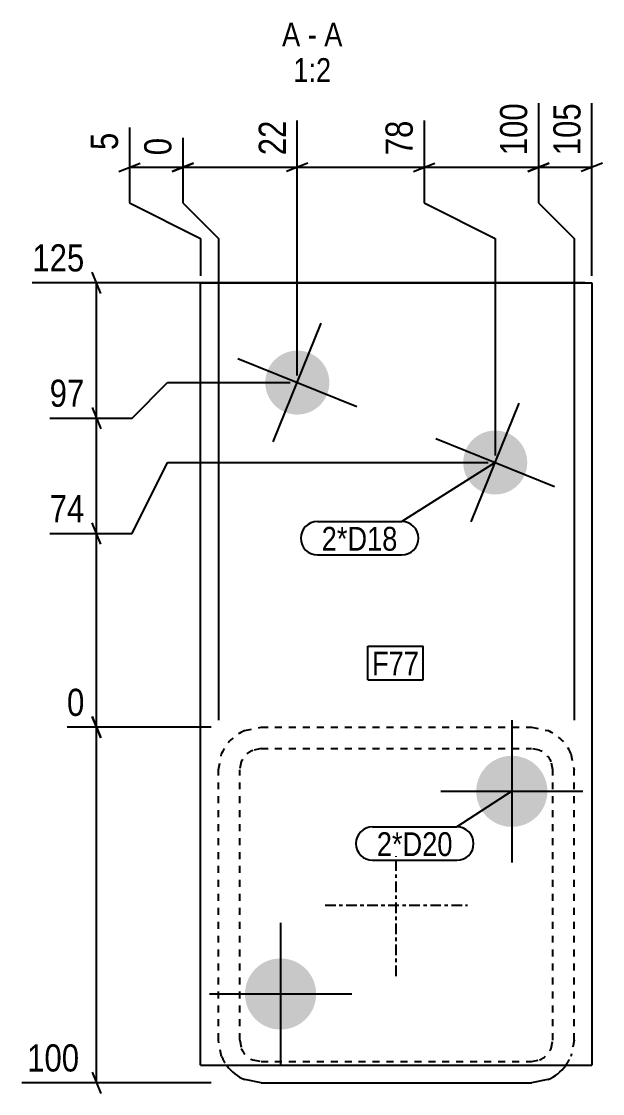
# Model space of a CAD drawing. Header units: millimetres. Extents: x 7 to 27937, y 5 to 621.
# Drawn here: x 15170.1 to 15333.5, y 4.8 to 306.3 of the extents above; entities that cross this region are included whole.
import ezdxf

# ---------------------------------------------------------------- set-up
doc = ezdxf.new("R2010")
doc.units = ezdxf.units.MM
doc.linetypes.add('DXK_LINE_DOT2', pattern=[3.9198, 1.9599, -1.9599])
doc.linetypes.add('DXK_LINE_DOT3', pattern=[5.9187, 2.979, -0.9799, 0.9799, -0.9799])
for name, color, linetype in [('MÅLSÆTNING', 7, 'Continuous'), ('STÅL', 7, 'Continuous'), ('TEKST', 7, 'Continuous')]:
    doc.layers.add(name, color=color, linetype=linetype)
doc.styles.add('Arial Narrow', font='ARIALN.TTF', dxfattribs={"height": 0.2})

msp = doc.modelspace()

# ---------------------------------------------------------------- hatches: boundary and pattern name
at = {"layer": 'STÅL', "linetype": 'Continuous'}
for points in [[(15251.05, 213.09, -1), (15244.3, 196.4, -1)], [(15306.68, 190.61, -1), (15299.93, 173.92, -1)], [(15317.97, 89.8, -1), (15297.97, 89.8, -1)], [(15252.97, 32.8, -1), (15232.97, 32.8, -1)]]:
    msp.add_hatch(color=96, dxfattribs=at).paths.add_polyline_path(points)

# ---------------------------------------------------------------- linework, layer by layer
at = {"layer": 'MÅLSÆTNING', "color": 7, "linetype": 'Continuous'}
for p, q in [((15315.48, 283.3), (15315.48, 255.28)), ((15315.48, 283.3), (15315.48, 255.28)), ((15330.47, 234.8), (15330.47, 283.3)), ((15247.67, 206.74), (15247.67, 278.43)), ((15247.67, 206.74), (15247.67, 278.43)), ((15283.3, 278.43), (15283.3, 255.28)), ((15283.3, 278.43), (15283.3, 255.28)), ((15200.47, 276.47), (15200.47, 255.28)), ((15215.48, 273.55), (15215.48, 255.28)), ((15215.48, 273.55), (15215.48, 255.28)), ((15197.47, 264.08), (15203.47, 266.48)), ((15212.48, 264.08), (15218.48, 266.48)), ((15218.48, 266.48), (15212.48, 264.08)), ((15250.67, 266.48), (15244.67, 264.08)), ((15250.67, 266.48), (15244.67, 264.08)), ((15280.3, 264.08), (15286.3, 266.48)), ((15312.48, 264.08), (15318.48, 266.48)), ((15333.47, 266.48), (15327.47, 264.08)), ((15200.47, 265.28), (15215.48, 265.28)), ((15215.48, 265.28), (15247.67, 265.28)), ((15247.67, 265.28), (15283.3, 265.28)), ((15283.3, 265.28), (15315.48, 265.28)), ((15315.48, 265.28), (15330.47, 265.28)), ((15200.47, 255.28), (15220.47, 245.28)), ((15215.48, 255.28), (15225.48, 245.28)), ((15215.48, 255.28), (15225.48, 245.28)), ((15283.3, 255.28), (15303.3, 245.28)), ((15283.3, 255.28), (15303.3, 245.28)), ((15315.48, 255.28), (15325.48, 245.28)), ((15315.48, 255.28), (15325.48, 245.28)), ((15220.47, 245.28), (15220.47, 234.8)), ((15225.48, 245.28), (15225.48, 109.8)), ((15225.48, 245.28), (15225.48, 109.8)), ((15303.3, 245.28), (15303.3, 184.27)), ((15303.3, 245.28), (15303.3, 184.27)), ((15325.48, 245.28), (15325.48, 109.8)), ((15325.48, 245.28), (15325.48, 109.8)), ((15192.42, 229.8), (15190.02, 235.8)), ((15328.47, 232.8), (15173.19, 232.8)), ((15191.22, 194.74), (15191.22, 232.8)), ((15201.22, 194.74), (15211.22, 204.74)), ((15201.22, 194.74), (15211.22, 204.74)), ((15211.22, 204.74), (15245.67, 204.74)), ((15211.22, 204.74), (15245.67, 204.74)), ((15190.02, 197.74), (15192.42, 191.74)), ((15178.07, 194.74), (15201.22, 194.74)), ((15178.07, 194.74), (15201.22, 194.74)), ((15191.22, 162.27), (15191.22, 194.74)), ((15201.22, 162.27), (15211.22, 182.27)), ((15201.22, 162.27), (15211.22, 182.27)), ((15211.22, 182.27), (15301.3, 182.27)), ((15211.22, 182.27), (15301.3, 182.27)), ((15192.42, 159.27), (15190.02, 165.27)), ((15192.42, 159.27), (15190.02, 165.27)), ((15178.07, 162.27), (15201.22, 162.27)), ((15178.07, 162.27), (15201.22, 162.27)), ((15191.22, 107.8), (15191.22, 162.27)), ((15192.42, 104.8), (15190.02, 110.8)), ((15223.48, 107.8), (15182.94, 107.8)), ((15223.48, 107.8), (15182.94, 107.8)), ((15191.22, 7.8), (15191.22, 107.8)), ((15190.02, 10.8), (15192.42, 4.8)), ((15223.48, 7.8), (15170.28, 7.8))]:
    msp.add_line(p, q, dxfattribs=at)
at = {"layer": 'STÅL', "color": 2, "linetype": 'Continuous'}
for p, q in [((15220.47, 12.8), (15220.47, 232.8)), ((15220.47, 232.8), (15330.47, 232.8)), ((15330.47, 232.8), (15330.47, 12.8)), ((15220.47, 12.8), (15330.47, 12.8)), ((15237.48, 7.8), (15232.88, 8.71)), ((15237.48, 7.8), (15313.48, 7.8)), ((15318.07, 8.71), (15313.48, 7.8))]:
    msp.add_line(p, q, dxfattribs=at)
at = {"layer": 'STÅL', "color": 96, "linetype": 'Continuous'}
for p, q in [((15240.93, 188.05), (15254.42, 221.43)), ((15230.98, 211.49), (15264.36, 198)), ((15296.56, 165.58), (15310.05, 198.96)), ((15286.62, 189.01), (15319.99, 175.52)), ((15307.97, 109.8), (15307.97, 69.8)), ((15287.97, 89.8), (15327.97, 89.8)), ((15242.97, 52.8), (15242.97, 12.8)), ((15222.97, 32.8), (15262.97, 32.8))]:
    msp.add_line(p, q, dxfattribs=at)
at = {"layer": 'STÅL', "color": 7, "linetype": 'DXK_LINE_DOT2'}
for p, q in [((15232.88, 106.89), (15237.48, 107.8)), ((15237.48, 107.8), (15313.48, 107.8)), ((15313.48, 107.8), (15318.07, 106.89)), ((15225.48, 95.8), (15226.39, 100.39)), ((15237.48, 101.8), (15235.18, 101.34)), ((15237.48, 101.8), (15313.48, 101.8)), ((15315.77, 101.34), (15313.48, 101.8)), ((15324.56, 100.39), (15325.48, 95.8)), ((15231.93, 98.1), (15231.48, 95.8)), ((15319.48, 95.8), (15319.02, 98.1)), ((15225.48, 19.8), (15225.48, 95.8)), ((15231.48, 19.8), (15231.48, 95.8)), ((15319.48, 19.8), (15319.48, 95.8)), ((15325.48, 19.8), (15325.48, 95.8)), ((15226.39, 15.21), (15225.48, 19.8)), ((15231.48, 19.8), (15231.93, 17.5)), ((15319.02, 17.5), (15319.48, 19.8)), ((15325.48, 19.8), (15324.56, 15.21)), ((15235.18, 14.26), (15237.48, 13.8)), ((15237.48, 13.8), (15313.48, 13.8)), ((15313.48, 13.8), (15315.77, 14.26))]:
    msp.add_line(p, q, dxfattribs=at)
at = {"layer": 'STÅL', "color": 7, "linetype": 'DXK_LINE_DOT3'}
for p, q in [((15275.48, 37.8), (15275.48, 77.8)), ((15255.48, 57.8), (15295.48, 57.8))]:
    msp.add_line(p, q, dxfattribs=at)
at = {"layer": 'STÅL', "color": 7, "linetype": 'DXK_LINE_DOT2'}
for centre, radius, start, end in [((15237.48, 95.8), 12, 112.5, 157.5), ((15313.48, 95.8), 12, 22.5, 67.5), ((15237.48, 95.8), 6, 112.5, 157.5), ((15313.48, 95.8), 6, 22.5, 67.5), ((15237.48, 19.8), 12, 202.5, 216.4486), ((15237.48, 19.8), 6, 202.5, 247.5), ((15313.48, 19.8), 6, 292.5, 337.5), ((15313.48, 19.8), 12, 323.5514, 337.5)]:
    msp.add_arc(centre, radius, start, end, dxfattribs=at)
at = {"layer": 'STÅL', "color": 2, "linetype": 'Continuous'}
for centre, start, end in [((15237.48, 19.8), 216.4486, 247.5), ((15313.48, 19.8), 292.5, 323.5514)]:
    msp.add_arc(centre, 12, start, end, dxfattribs=at)

# ---------------------------------------------------------------- wipeouts: each hides what was drawn before it
at = {"color": 0, "linetype": 'Continuous'}
for points, layer in [([(15198.87, 276.61), (15187.67, 276.61), (15187.67, 268.54), (15198.87, 268.54)], 'MÅLSÆTNING'), ([(15187.96, 9.4), (15187.96, 20.6), (15170.14, 20.6), (15170.14, 9.4)], 'MÅLSÆTNING'), ([(15248.5, 299.3), (15248.5, 306.3), (15243.39, 306.3), (15243.39, 299.3)], 'TEKST'), ([(15253.15, 299.3), (15253.15, 306.3), (15250.6, 306.3), (15250.6, 299.3)], 'TEKST'), ([(15260.36, 299.3), (15260.36, 306.3), (15255.25, 306.3), (15255.25, 299.3)], 'TEKST'), ([(15257.21, 289.3), (15257.21, 296.3), (15246.54, 296.3), (15246.54, 289.3)], 'TEKST')]:
    msp.add_wipeout(points, dxfattribs=at).dxf.layer = layer
at = {"color": 0}
for points in [[(15275.85, 157.48), (15275.85, 164.48), (15254.53, 164.48), (15254.53, 157.48)], [(15281.88, 122.38), (15281.88, 129.38), (15268.66, 129.38), (15268.66, 122.38)]]:
    msp.add_wipeout(points, dxfattribs=at).dxf.layer = 'TEKST'

# ---------------------------------------------------------------- next in the draw order: texts
at = {"layer": 'MÅLSÆTNING', "color": 3, "linetype": 'Continuous', "style": 'Arial Narrow'}
msp.add_text('5', height=7.64, rotation=90.0002, dxfattribs=at).set_placement((15197.27, 270.14))
msp.add_text('100', height=7.635, dxfattribs=at).set_placement((15171.74, 11))
at = {"layer": 'TEKST', "color": 3, "linetype": 'Continuous', "style": 'Arial Narrow'}
for s, height, p in [('A', 6.68, (15243.39, 299.3)), ('A', 6.68, (15255.25, 299.3)), ('-', 6.68, (15250.6, 299.3)), ('1:2', 6.681, (15246.54, 289.3))]:
    msp.add_text(s, height=height, dxfattribs=at).set_placement(p)

# ---------------------------------------------------------------- next in the draw order: wipeouts: each hides what was drawn before it
at = {"color": 0, "linetype": 'Continuous'}
for points in [[(15328.87, 284.9), (15317.67, 284.9), (15317.67, 267.08), (15328.87, 267.08)], [(15246.07, 280.03), (15234.87, 280.03), (15234.87, 267.08), (15246.07, 267.08)], [(15281.7, 280.03), (15270.5, 280.03), (15270.5, 267.08), (15281.7, 267.08)], [(15213.88, 275.15), (15202.68, 275.15), (15202.68, 267.08), (15213.88, 267.08)], [(15189.42, 234.4), (15189.42, 245.6), (15171.59, 245.6), (15171.59, 234.4)], [(15189.42, 196.34), (15189.42, 207.54), (15176.47, 207.54), (15176.47, 196.34)], [(15189.42, 163.87), (15189.42, 175.07), (15176.47, 175.07), (15176.47, 163.87)], [(15189.42, 109.4), (15189.42, 120.6), (15181.34, 120.6), (15181.34, 109.4)]]:
    msp.add_wipeout(points, dxfattribs=at).dxf.layer = 'MÅLSÆTNING'
at = {"color": 0}
for points in [[(15275.85, 157.48), (15275.85, 164.48), (15254.53, 164.48), (15254.53, 157.48)], [(15281.88, 122.38), (15281.88, 129.38), (15268.66, 129.38), (15268.66, 122.38)], [(15291.34, 71.6), (15291.34, 78.6), (15270.02, 78.6), (15270.02, 71.6)]]:
    msp.add_wipeout(points, dxfattribs=at).dxf.layer = 'TEKST'

# ---------------------------------------------------------------- next in the draw order: linework, layer by layer
at = {"layer": 'MÅLSÆTNING', "color": 7, "linetype": 'Continuous'}
for p, q in [((15280.3, 264.08), (15286.3, 266.48)), ((15318.48, 266.48), (15312.48, 264.08)), ((15190.02, 197.74), (15192.42, 191.74)), ((15190.02, 110.8), (15192.42, 104.8))]:
    msp.add_line(p, q, dxfattribs=at)
at = {"layer": 'TEKST', "color": 7, "linetype": 'Continuous'}
for p, q in [((15303.3, 182.27), (15277.05, 165.68)), ((15253.33, 165.68), (15277.05, 165.68)), ((15253.33, 156.28), (15277.05, 156.28)), ((15267.46, 130.58), (15283.08, 130.58)), ((15267.46, 121.18), (15267.46, 130.58)), ((15283.08, 121.18), (15283.08, 130.58)), ((15267.46, 121.18), (15283.08, 121.18))]:
    msp.add_line(p, q, dxfattribs=at)
for centre, start, end in [((15253.33, 160.98), 90, 270), ((15277.05, 160.98), 270, 90)]:
    msp.add_arc(centre, 4.7, start, end, dxfattribs=at)

# ---------------------------------------------------------------- next in the draw order: texts
at = {"layer": 'MÅLSÆTNING', "color": 3, "linetype": 'Continuous', "style": 'Arial Narrow'}
for s, height, p in [('105', 7.635, (15327.27, 268.68)), ('22', 7.635, (15244.47, 268.68)), ('78', 7.635, (15280.1, 268.68)), ('0', 7.64, (15212.28, 268.68))]:
    msp.add_text(s, height=height, rotation=90.0002, dxfattribs=at).set_placement(p)
for s, height, p in [('125', 7.635, (15173.19, 236)), ('97', 7.635, (15178.07, 197.94)), ('74', 7.635, (15178.07, 165.47)), ('0', 7.64, (15182.94, 111))]:
    msp.add_text(s, height=height, dxfattribs=at).set_placement(p)
at = {"layer": 'TEKST', "color": 3, "style": 'Arial Narrow'}
for s, p in [('2*D18', (15254.53, 157.48)), ('F77', (15268.66, 122.38))]:
    msp.add_text(s, height=6.681, dxfattribs=at).set_placement(p)

# ---------------------------------------------------------------- next in the draw order: wipeouts: each hides what was drawn before it
at = {"color": 0}
msp.add_wipeout([(15291.34, 71.6), (15291.34, 78.6), (15270.02, 78.6), (15270.02, 71.6)], dxfattribs=at).dxf.layer = 'TEKST'

# ---------------------------------------------------------------- next in the draw order: linework, layer by layer
at = {"layer": 'TEKST', "color": 7, "linetype": 'Continuous'}
for p, q in [((15307.97, 89.8), (15292.54, 79.8)), ((15268.82, 79.8), (15292.54, 79.8)), ((15268.82, 70.4), (15292.54, 70.4))]:
    msp.add_line(p, q, dxfattribs=at)
for centre, start, end in [((15268.82, 75.1), 90, 270), ((15292.54, 75.1), 270, 90)]:
    msp.add_arc(centre, 4.7, start, end, dxfattribs=at)

# ---------------------------------------------------------------- next in the draw order: texts
at = {"layer": 'TEKST', "color": 3, "style": 'Arial Narrow'}
msp.add_text('2*D20', height=6.681, dxfattribs=at).set_placement((15270.02, 71.6))

# ---------------------------------------------------------------- next in the draw order: wipeouts: each hides what was drawn before it
at = {"color": 0, "linetype": 'Continuous'}
msp.add_wipeout([(15313.88, 284.9), (15302.68, 284.9), (15302.68, 267.08), (15313.88, 267.08)], dxfattribs=at).dxf.layer = 'MÅLSÆTNING'

# ---------------------------------------------------------------- next in the draw order: texts
at = {"layer": 'MÅLSÆTNING', "color": 3, "linetype": 'Continuous', "style": 'Arial Narrow'}
msp.add_text('100', height=7.635, rotation=90.0002, dxfattribs=at).set_placement((15312.28, 268.68))

doc.saveas('drawing.dxf')
